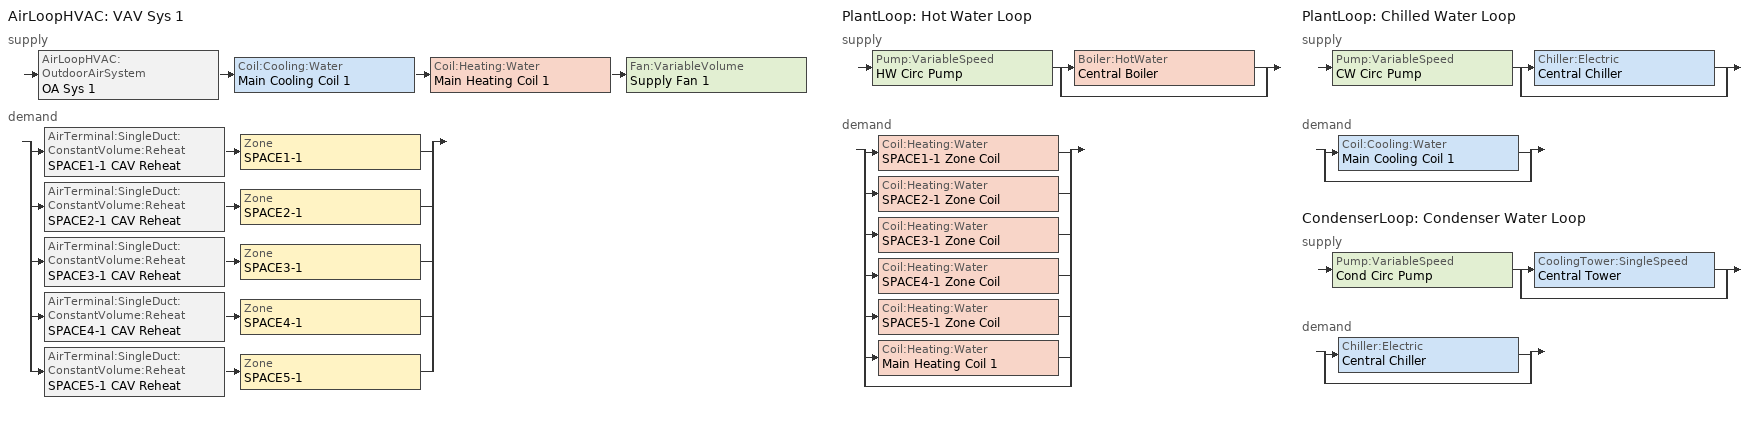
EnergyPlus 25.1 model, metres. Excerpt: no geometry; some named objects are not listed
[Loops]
AirLoopHVAC 'VAV Sys 1'
 supply: AirLoopHVAC:OutdoorAirSystem 'OA Sys 1' > Coil:Cooling:Water 'Main Cooling Coil 1' > Coil:Heating:Water 'Main Heating Coil 1' > Fan:VariableVolume 'Supply Fan 1'
 demand: split
  | AirTerminal:SingleDuct:ConstantVolume:Reheat 'SPACE1-1 CAV Reheat' > Zone 'SPACE1-1'
  | AirTerminal:SingleDuct:ConstantVolume:Reheat 'SPACE2-1 CAV Reheat' > Zone 'SPACE2-1'
  | AirTerminal:SingleDuct:ConstantVolume:Reheat 'SPACE3-1 CAV Reheat' > Zone 'SPACE3-1'
  | AirTerminal:SingleDuct:ConstantVolume:Reheat 'SPACE4-1 CAV Reheat' > Zone 'SPACE4-1'
  | AirTerminal:SingleDuct:ConstantVolume:Reheat 'SPACE5-1 CAV Reheat' > Zone 'SPACE5-1'
PlantLoop 'Hot Water Loop'
 supply: Pump:VariableSpeed 'HW Circ Pump' > split
  | Boiler:HotWater 'Central Boiler'
  | bypass
 demand: split
  | Coil:Heating:Water 'SPACE1-1 Zone Coil'
  | Coil:Heating:Water 'SPACE2-1 Zone Coil'
  | Coil:Heating:Water 'SPACE3-1 Zone Coil'
  | Coil:Heating:Water 'SPACE4-1 Zone Coil'
  | Coil:Heating:Water 'SPACE5-1 Zone Coil'
  | Coil:Heating:Water 'Main Heating Coil 1'
  | bypass
PlantLoop 'Chilled Water Loop'
 supply: Pump:VariableSpeed 'CW Circ Pump' > split
  | Chiller:Electric 'Central Chiller'
  | bypass
 demand: split
  | Coil:Cooling:Water 'Main Cooling Coil 1'
  | bypass
CondenserLoop 'Condenser Water Loop'
 supply: Pump:VariableSpeed 'Cond Circ Pump' > split
  | CoolingTower:SingleSpeed 'Central Tower'
  | bypass
 demand: split
  | Chiller:Electric 'Central Chiller'
  | bypass
[Sizing:Zone] Zone Cooling Design Supply Air Temperature Input Method=SupplyAirTemperature; Zone Cooling Design Supply Air Temperature {C}=14; Zone Heating Design Supply Air Temperature Input Method=SupplyAirTemperature; Zone Heating Design Supply Air Temperature {C}=50; Zone Cooling Design Supply Air Humidity Ratio {kgWater/kgDryAir}=0.009; Zone Heating Design Supply Air Humidity Ratio {kgWater/kgDryAir}=0.004; Zone Heating Sizing Factor=0; Zone Cooling Sizing Factor=0; Cooling Design Air Flow Method=DesignDay; Cooling Design Air Flow Rate {m3/s}=0; Heating Design Air Flow Method=DesignDay; Heating Design Air Flow Rate {m3/s}=0; Account for Dedicated Outdoor Air System=No; Dedicated Outdoor Air System Control Strategy=NeutralSupplyAir; Dedicated Outdoor Air Low Setpoint Temperature for Design {C}=autosize; Dedicated Outdoor Air High Setpoint Temperature for Design {C}=autosize
Name | Design Specification Outdoor Air Object
SPACE1-1 | SZ DSOA SPACE1-1
SPACE2-1 | SZ DSOA SPACE2-1
SPACE3-1 | SZ DSOA SPACE3-1
SPACE4-1 | SZ DSOA SPACE4-1
SPACE5-1 | SZ DSOA SPACE5-1
[DesignSpecification:OutdoorAir] Outdoor Air Method=flow/person; Outdoor Air Flow per Person {m3/s-person}=0.00944; Outdoor Air Flow per Zone Floor Area {m3/s-m2}=0; Outdoor Air Flow per Zone {m3/s}=0
SZ DSOA SPACE1-1; SZ DSOA SPACE2-1; SZ DSOA SPACE3-1; SZ DSOA SPACE4-1; SZ DSOA SPACE5-1
[Sizing:System]
VAV Sys 1: Type of Load to Size On=sensible; Design Outdoor Air Flow Rate {m3/s}=autosize; Central Heating Maximum System Air Flow Ratio=1; Preheat Design Temperature {C}=7; Preheat Design Humidity Ratio {kgWater/kgDryAir}=0.008; Precool Design Temperature {C}=11; Precool Design Humidity Ratio {kgWater/kgDryAir}=0.008; Central Cooling Design Supply Air Temperature {C}=12.8; Central Heating Design Supply Air Temperature {C}=16.7; Type of Zone Sum to Use=noncoincident; 100% Outdoor Air in Cooling=no; 100% Outdoor Air in Heating=yes; Central Cooling Design Supply Air Humidity Ratio {kgWater/kgDryAir}=0.008; Central Heating Design Supply Air Humidity Ratio {kgWater/kgDryAir}=0.008; Cooling Supply Air Flow Rate Method=DesignDay; Cooling Supply Air Flow Rate {m3/s}=0; Heating Supply Air Flow Rate Method=DesignDay; Heating Supply Air Flow Rate {m3/s}=0; Zone Maximum Outdoor Air Fraction=1; Cooling Design Capacity Method=CoolingDesignCapacity; Cooling Design Capacity {W}=autosize; Heating Design Capacity Method=HeatingDesignCapacity; Heating Design Capacity {W}=autosize; Central Cooling Capacity Control Method=VAV
[Sizing:Plant]
Name | Loop Type | Design Loop Exit Temperature {C} | Loop Design Temperature Difference {deltaC}
Hot Water Loop | heating | 82 | 11
Chilled Water Loop | cooling | 7.22 | 6.67
Condenser Water Loop | condenser | 29.4 | 5.6
[PlantLoop] Fluid Type=Water; Maximum Loop Flow Rate {m3/s}=autosize; Minimum Loop Flow Rate {m3/s}=0; Plant Loop Volume {m3}=autosize; Load Distribution Scheme=SequentialLoad
Name | Plant Equipment Operation Scheme | Maximum Loop Temperature {C} | Minimum Loop Temperature {C}
Hot Water Loop | Hot Loop Operation | 100 | 10
Chilled Water Loop | CW Loop Operation | 98 | 1
[CondenserLoop]
Condenser Water Loop: Fluid Type=Water; Condenser Equipment Operation Scheme=Tower Loop Operation; Maximum Loop Temperature {C}=80; Minimum Loop Temperature {C}=10; Maximum Loop Flow Rate {m3/s}=autosize; Minimum Loop Flow Rate {m3/s}=0; Condenser Loop Volume {m3}=autosize; Load Distribution Scheme=SequentialLoad
[SetpointManager:FollowOutdoorAirTemperature]
MyCondenserControl: Control Variable=Temperature; Reference Temperature Type=OutdoorAirWetBulb; Offset Temperature Difference {deltaC}=0; Maximum Setpoint Temperature {C}=80; Minimum Setpoint Temperature {C}=10; Setpoint Node or NodeList=Condenser Supply Outlet Node
[PlantEquipmentOperationSchemes] Control Scheme 1 Schedule=PlantOnSched
Name | Control Scheme 1
Hot Loop Operation | Central Boiler Only
CW Loop Operation | Central Chiller Only
[CondenserEquipmentOperationSchemes]
Tower Loop Operation: Control Scheme 1=Year Round Tower Operation; Control Scheme 1 Schedule=PlantOnSched
[PlantEquipmentOperation:CoolingLoad] Load Range 1 Lower Limit {W}=0
Name | Load Range 1 Upper Limit {W} | Range 1 Equipment List
Central Chiller Only | 900000 | Cooling Plant
Year Round Tower Operation | 90000000 | All Towers
[PlantEquipmentOperation:HeatingLoad]
Central Boiler Only: Load Range 1 Lower Limit {W}=0; Load Range 1 Upper Limit {W}=1000000; Range 1 Equipment List=heating plant
[PlantEquipmentList]
heating plant: Central Boiler
Cooling Plant: Central Chiller
[CondenserEquipmentList]
All Towers: Central Tower
[AirLoopHVAC]
VAV Sys 1: Design Supply Air Flow Rate {m3/s}=autosize
[SetpointManager:Scheduled] Control Variable=Temperature
Name | Schedule | Setpoint Node or NodeList
Central Boiler Setpoint Manager | HW Loop Temp Schedule | Central Boiler Outlet Node
Central Chiller Setpoint Manager | CW Loop Temp Schedule | Central Chiller Outlet Node
[Controller:WaterCoil] Control Variable=Temperature; Actuator Variable=FLOW; Controller Convergence Tolerance {deltaC}=0.002; Maximum Actuated Flow {m3/s}=autosize; Minimum Actuated Flow {m3/s}=0
Name | Action
Central Cooling Coil Contoller 1 | Reverse
Central Heating Coil Contoller 1 | Normal
[Controller:OutdoorAir]
OA Controller 1: Minimum Outdoor Air Flow Rate {m3/s}=autosize; Maximum Outdoor Air Flow Rate {m3/s}=autosize; Economizer Control Type=FixedDryBulb; Economizer Control Action Type=ModulateFlow; Economizer Maximum Limit Dry-Bulb Temperature {C}=19; Economizer Minimum Limit Dry-Bulb Temperature {C}=4; Lockout Type=NoLockout; Minimum Limit Type=FixedMinimum; Minimum Outdoor Air Schedule Name  [MPC: was Min OA Sched — zero min OA so MPC controls all flow]=MPC_AlwaysOff
[Zone equipment]
SPACE1-1: SPACE1-1 CAV Reheat
SPACE2-1: SPACE2-1 CAV Reheat
SPACE3-1: SPACE3-1 CAV Reheat
SPACE4-1: SPACE4-1 CAV Reheat
SPACE5-1: SPACE5-1 CAV Reheat
[AirTerminal:SingleDuct:ConstantVolume:Reheat] Availability Schedule Name  [MPC: was ReheatCoilAvailSched]=MPC_AlwaysOn; Maximum Air Flow Rate {m3/s}=autosize; Maximum Hot Water or Steam Flow Rate {m3/s}=autosize; Minimum Hot Water or Steam Flow Rate {m3/s}=0; Convergence Tolerance=0.001
Name | Reheat Coil | Maximum Reheat Air Temperature {C}
SPACE1-1 CAV Reheat | SPACE1-1 Zone Coil | 30
SPACE2-1 CAV Reheat | SPACE2-1 Zone Coil
SPACE3-1 CAV Reheat | SPACE3-1 Zone Coil
SPACE4-1 CAV Reheat | SPACE4-1 Zone Coil
SPACE5-1 CAV Reheat | SPACE5-1 Zone Coil
[ZoneControl:Thermostat] Control Type Schedule=Zone Control Type Sched; Control 1=CoolingSetPoint; Control 2=HeatingSetpoint; Control 3=DualSetPoint
Name | Zone or ZoneList
SPACE1-1 Control | SPACE1-1
SPACE2-1 Control | SPACE2-1
SPACE3-1 Control | SPACE3-1
SPACE4-1 Control | SPACE4-1
SPACE5-1 Control | SPACE5-1
[ThermostatSetpoint:SingleHeating]
HeatingSetpoint: Setpoint Temperature Schedule=Htg-SetP-Sch
[ThermostatSetpoint:SingleCooling]
CoolingSetpoint: Setpoint Temperature Schedule=Clg-SetP-Sch
[ThermostatSetpoint:DualSetpoint]
DualSetPoint: Heating Setpoint Temperature Schedule Name  [MPC: -50C = never requests heat]=MPC_NullHtgTemp; Cooling Setpoint Temperature Schedule Name  [MPC: +100C = never requests cooling]=MPC_NullTemp
[AirLoopHVAC:ReturnPlenum]
Return-Plenum-1: Zone=PLENUM-1
[Boiler:HotWater]
Central Boiler: Fuel Type=NaturalGas; Nominal Capacity {W}=autosize; Nominal Thermal Efficiency=0.8; Efficiency Curve Temperature Evaluation Variable=LeavingBoiler; Normalized Boiler Efficiency Curve=BoilerEfficiency; Design Water Flow Rate {m3/s}=autosize; Minimum Part Load Ratio=0; Maximum Part Load Ratio=1.2; Optimum Part Load Ratio=1; Water Outlet Upper Temperature Limit {C}=100; Boiler Flow Mode=LeavingSetpointModulated
[Chiller:Electric]
Central Chiller: Condenser Type=WaterCooled; Nominal Capacity {W}=autosize; Nominal COP {W/W}=3.2; Minimum Part Load Ratio=0; Maximum Part Load Ratio=1; Optimum Part Load Ratio=0.65; Design Condenser Inlet Temperature {C}=29.44; Temperature Rise Coefficient=2.682759; Design Chilled Water Outlet Temperature {C}=6.667; Design Chilled Water Flow Rate {m3/s}=autosize; Design Condenser Fluid Flow Rate {m3/s}=autosize; Coefficient 1 of Capacity Ratio Curve=0.944836; Coefficient 2 of Capacity Ratio Curve=-0.0570088; Coefficient 3 of Capacity Ratio Curve=-0.00185486; Coefficient 1 of Power Ratio Curve=1.907846; Coefficient 2 of Power Ratio Curve=-1.20499; Coefficient 3 of Power Ratio Curve=0.263462; Coefficient 1 of Full Load Ratio Curve=0.03303; Coefficient 2 of Full Load Ratio Curve=0.6852; Coefficient 3 of Full Load Ratio Curve=0.2818; Chilled Water Outlet Temperature Lower Limit {C}=5; Chiller Flow Mode=LeavingSetpointModulated
[CoolingTower:SingleSpeed]
Central Tower: Design Water Flow Rate {m3/s}=autosize; Design Air Flow Rate {m3/s}=autosize; Design Fan Power {W}=autosize; Design U-Factor Times Area Value {W/K}=autosize; Free Convection Regime Air Flow Rate {m3/s}=0; Free Convection Regime U-Factor Times Area Value {W/K}=0
[Pump:VariableSpeed] Design Maximum Flow Rate {m3/s}=autosize; Design Pump Head {Pa}=179352; Design Power Consumption {W}=autosize; Motor Efficiency=0.9; Fraction of Motor Inefficiencies to Fluid Stream=0; Coefficient 1 of the Part Load Performance Curve=0; Coefficient 2 of the Part Load Performance Curve=1; Coefficient 3 of the Part Load Performance Curve=0; Coefficient 4 of the Part Load Performance Curve=0; Design Minimum Flow Rate {m3/s}=0; Pump Control Type=INTERMITTENT
Name | Pump Flow Rate Schedule Name  [MPC: was CoolingPumpAvailSched]
HW Circ Pump
CW Circ Pump; Cond Circ Pump | MPC_AlwaysOn
[Coil:Cooling:Water]
Main Cooling Coil 1: Availability Schedule Name  [MPC: was CoolingCoilAvailSched]=MPC_AlwaysOn; Design Water Flow Rate {m3/s}=autosize; Design Air Flow Rate {m3/s}=autosize; Design Inlet Water Temperature {C}=autosize; Design Inlet Air Temperature {C}=autosize; Design Outlet Air Temperature {C}=autosize; Design Inlet Air Humidity Ratio {kgWater/kgDryAir}=autosize; Design Outlet Air Humidity Ratio {kgWater/kgDryAir}=autosize; Type of Analysis=SimpleAnalysis; Heat Exchanger Configuration=CrossFlow
[Coil:Heating:Water] Availability Schedule Name  [MPC: was ReheatCoilAvailSched]=MPC_AlwaysOn; U-Factor Times Area Value {W/K}=autosize; Maximum Water Flow Rate {m3/s}=autosize
SPACE1-1 Zone Coil; SPACE2-1 Zone Coil; SPACE3-1 Zone Coil; SPACE4-1 Zone Coil; SPACE5-1 Zone Coil; Main Heating Coil 1
[Fan:VariableVolume]
Supply Fan 1: Availability Schedule Name  [MPC: was FanAvailSched]=MPC_AlwaysOn; Fan Total Efficiency=0.7; Pressure Rise {Pa}=600; Maximum Flow Rate {m3/s}=autosize; Fan Power Minimum Flow Rate Input Method=Fraction; Fan Power Minimum Flow Fraction=0.25; Motor Efficiency=0.9; Motor In Airstream Fraction=1; Fan Power Coefficient 1=0.350712; Fan Power Coefficient 2=0.308505; Fan Power Coefficient 3=-0.541374; Fan Power Coefficient 4=0.871988; Fan Power Coefficient 5=0
[Schedule:Compact]
MPC_AlwaysOn; PlantOnSched: Through: 12/31, For: Alldays, Until: 24:00, 1
MPC_AlwaysOff: Through: 12/31, For: Alldays, Until: 24:00, 0
MPC_NullTemp: Through: 12/31, For: Alldays, Until: 24:00, 100
MPC_NullHtgTemp: Through: 12/31, For: Alldays, Until: 24:00, -50
Htg-SetP-Sch: Through: 12/31, For: Weekdays CustomDay1 CustomDay2, Until: 7:00, 12.8, Until: 18:00, 21.1, Until: 24:00, 12.8, For: Weekends Holidays, Until: 7:00, 12.8, Until: 13:00, 21.1, Until: 24:00, 12.8, For: SummerDesignDay, Until: 24:00, 12.8, For: WinterDesignDay, Until: 24:00, 21.1
Clg-SetP-Sch: Through: 12/31, For: Weekdays CustomDay1 CustomDay2, Until: 7:00, 40, Until: 18:00, 23.9, Until: 24:00, 40, For: Weekends Holidays, Until: 7:00, 40, Until: 13:00, 23.9, Until: 24:00, 32.2, For: SummerDesignDay, Until: 24:00, 23.9, For: WinterDesignDay, Until: 24:00, 40
Zone Control Type Sched: Through: 12/31, For: Alldays, Until: 24:00, 4
CW Loop Temp Schedule: Through: 12/31, For: Alldays, Until: 24:00, 7.22
HW Loop Temp Schedule: Through: 12/31, For: Alldays, Until: 24:00, 82
[Curve:Quadratic]
BoilerEfficiency: Coefficient1 Constant=1; Coefficient2 x=0; Coefficient3 x**2=0; Minimum Value of x=0; Maximum Value of x=1
